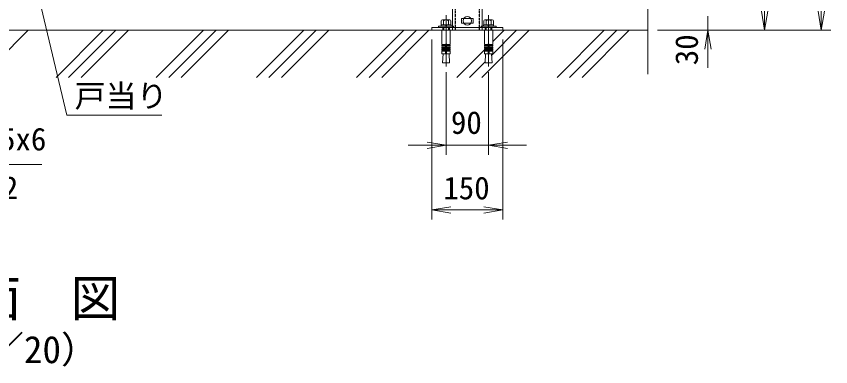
# Model space of a CAD drawing. Units: millimetres, scale not verified. Extents: x -4200 to 4200, y -2970 to 2970.
# Drawn here: x 102 to 1826, y -469 to 274 of the extents above; entities that cross this region are included whole.
import ezdxf
from ezdxf.enums import TextEntityAlignment as Align

# ---------------------------------------------------------------- set-up
doc = ezdxf.new("R2010")
doc.units = ezdxf.units.MM
doc.header["$LTSCALE"] = 20
for name, pattern in [('DASHED', [7.5, 6, -1.5]), ('USER1', [50.8, 31.75, -6.35, 6.35, -6.35]), ('USER3', [0.375, 0.25, -0.125])]:
    doc.linetypes.add(name, pattern=pattern)
for name, color, linetype, lineweight in [('0-0_D-STR-TXT', 7, 'Continuous', 9), ('0-1_D-STR3', 3, 'Continuous', 13), ('0-2_D-BMK', 2, 'USER1', 13), ('0-3_D-STR1', 1, 'Continuous', 18), ('0-4_D-STR-DIM', 7, 'Continuous', 9), ('0-5_0', 7, 'Continuous', 9), ('0-7_D-STR2', 7, 'Continuous', 9), ('0-A_D-DCR-HCH', 7, 'Continuous', 9), ('0-B_D-BGD', 7, 'Continuous', 9)]:
    doc.layers.add(name, color=color, linetype=linetype, lineweight=lineweight)
doc.styles.add('ＭＳ ゴシック', font='')
doc.styles.get('ＭＳ ゴシック').set_extended_font_data('MS Gothic')

# ---------------------------------------------------------------- blocks, each defined once
blk = doc.blocks.new('_Open')
at = {"layer": '0-5_0'}
blk.add_line((-20, 3.33), (0, 0), dxfattribs=at)
blk.add_lwpolyline([(-20, -3.33), (0, 0), (-20, 0)], dxfattribs=at)
blk = doc.blocks.new('ベースプレート部品\u3000正面図')
at = {"layer": '0-1_D-STR3', "linetype": 'DASHED'}
for p, q in [((16787, 48401.4), (16787, 46521.4)), ((17807, 48401.4), (17807, 46521.4)), ((16257, 46641.4), (16257, 46521.4)), ((16537, 46641.4), (16537, 46521.4)), ((16667, 46641.4), (16667, 46521.4)), ((17927, 46641.4), (17927, 46521.4)), ((18057, 46641.4), (18057, 46521.4)), ((18337, 46641.4), (18337, 46521.4))]:
    blk.add_line(p, q, dxfattribs=at)
at = {"layer": '0-1_D-STR3'}
for p, q in [((17927, 48401.4), (17927, 46641.4)), ((17546.8, 48256.4), (17046.7, 48256.4)), ((17046.7, 48256.4), (17046.7, 48066.4)), ((17546.7, 48066.4), (17046.8, 48066.4)), ((17546.7, 48256.4), (17546.7, 48066.4)), ((17546.8, 47016.4), (17046.7, 47016.4)), ((17046.7, 47016.4), (17046.7, 46826.4)), ((17546.7, 47016.4), (17546.7, 46826.4)), ((15797, 46641.4), (15797, 46521.4)), ((15797, 46641.4), (18797, 46641.4)), ((17546.7, 46826.4), (17046.8, 46826.4)), ((18797, 46641.4), (18797, 46521.4)), ((15797, 46521.4), (18797, 46521.4))]:
    blk.add_line(p, q, dxfattribs=at)
blk.add_lwpolyline([(17927, 48401.4), (16667, 48401.4), (16667, 46641.4)], dxfattribs=at)
blk = doc.blocks.new('MLeader3')
at = {"layer": '0-0_D-STR-TXT'}
blk.add_line((-850.57, 207.81), (-868.39, 244.24), dxfattribs=at)
for points in [[(-839.72, 215.56), (-868.39, 244.24), (-845.14, 211.69)], [(-845.14, 211.69), (-665.1, -40.37), (109.74, -40.37), (155.85, -40.37)]]:
    blk.add_lwpolyline(points, dxfattribs=at)

msp = doc.modelspace()

# ---------------------------------------------------------------- linework, layer by layer
at = {"layer": '0-0_D-STR-TXT'}
msp.add_lwpolyline([(409.68, 64.41), (208.62, 64.41), (51.41, 724.33)], dxfattribs=at)
at = {"layer": '0-1_D-STR3', "lineweight": 18}
for p, q in [((1001.21, 263.84), (1001.21, 255.54)), ((1019.4, 266.34), (1003.81, 266.34)), ((1005.61, 266.34), (1017.61, 266.34)), ((1006.41, 255.54), (1006.41, 263.84)), ((1016.8, 255.54), (1016.8, 263.84)), ((1022, 255.54), (1022, 263.84)), ((1091.22, 255.54), (1091.22, 263.84)), ((1093.81, 266.34), (1109.4, 266.34)), ((1107.61, 266.34), (1095.61, 266.34)), ((1096.41, 255.54), (1096.41, 263.84)), ((1106.8, 255.54), (1106.8, 263.84)), ((1112, 263.84), (1112, 255.54)), ((995.61, 252.54), (995.61, 250.24)), ((1027.61, 252.54), (995.61, 252.54)), ((995.61, 250.24), (1027.61, 250.24)), ((1022.36, 255.54), (1000.86, 255.54)), ((1000.86, 255.54), (1000.86, 252.54)), ((1000.86, 252.54), (1022.36, 252.54)), ((1001.21, 255.54), (1022, 255.54)), ((1002.96, 244.24), (1002.96, 214.2)), ((1005.61, 250.24), (1005.61, 244.24)), ((1006.69, 244.24), (1006.69, 250.24)), ((1010.11, 255.54), (1010.91, 252.54)), ((1013.11, 252.54), (1012.3, 255.54)), ((1016.53, 244.24), (1016.53, 250.24)), ((1017.61, 244.24), (1017.61, 250.24)), ((1020.26, 244.24), (1020.26, 214.2)), ((1022.36, 252.54), (1022.36, 255.54)), ((1027.61, 250.24), (1027.61, 252.54)), ((1085.61, 250.24), (1085.61, 252.54)), ((1085.61, 252.54), (1117.61, 252.54)), ((1117.61, 250.24), (1085.61, 250.24)), ((1090.86, 255.54), (1112.36, 255.54)), ((1090.86, 252.54), (1090.86, 255.54)), ((1112.36, 252.54), (1090.86, 252.54)), ((1112, 255.54), (1091.22, 255.54)), ((1092.96, 244.24), (1092.96, 214.2)), ((1095.61, 244.24), (1095.61, 250.24)), ((1096.69, 244.24), (1096.69, 250.24)), ((1100.11, 252.54), (1100.91, 255.54)), ((1103.11, 255.54), (1102.3, 252.54)), ((1106.53, 244.24), (1106.53, 250.24)), ((1107.61, 250.24), (1107.61, 244.24)), ((1110.26, 244.24), (1110.26, 214.2)), ((1112.36, 255.54), (1112.36, 252.54)), ((1117.61, 252.54), (1117.61, 250.24)), ((1010.61, 214.2), (1002.96, 214.2)), ((1002.96, 211.7), (1003.39, 214.16)), ((1002.96, 211.7), (1010.61, 211.7)), ((1002.96, 211.7), (1002.96, 210.2)), ((1002.96, 210.2), (1010.61, 210.2)), ((1002.96, 207.7), (1003.39, 210.16)), ((1002.96, 207.7), (1010.61, 207.7)), ((1002.96, 207.7), (1002.96, 206.2)), ((1010.61, 214.2), (1010.61, 194.24)), ((1012.61, 214.2), (1020.26, 214.2)), ((1012.61, 214.2), (1012.61, 194.24)), ((1020.26, 211.7), (1012.61, 211.7)), ((1020.26, 210.2), (1012.61, 210.2)), ((1020.26, 207.7), (1012.61, 207.7)), ((1020.26, 211.7), (1019.82, 214.16)), ((1020.26, 207.7), (1019.82, 210.16)), ((1020.26, 211.7), (1020.26, 210.2)), ((1020.26, 207.7), (1020.26, 206.2)), ((1100.61, 214.2), (1092.96, 214.2)), ((1092.96, 211.7), (1093.39, 214.16)), ((1092.96, 211.7), (1100.61, 211.7)), ((1092.96, 211.7), (1092.96, 210.2)), ((1092.96, 210.2), (1100.61, 210.2)), ((1092.96, 207.7), (1093.39, 210.16)), ((1092.96, 207.7), (1100.61, 207.7)), ((1092.96, 207.7), (1092.96, 206.2)), ((1100.61, 214.2), (1100.61, 194.24)), ((1102.61, 214.2), (1102.61, 194.24)), ((1102.61, 214.2), (1110.26, 214.2)), ((1110.26, 211.7), (1102.61, 211.7)), ((1110.26, 210.2), (1102.61, 210.2)), ((1110.26, 207.7), (1102.61, 207.7)), ((1110.26, 211.7), (1109.82, 214.16)), ((1110.26, 207.7), (1109.82, 210.16)), ((1110.26, 211.7), (1110.26, 210.2)), ((1110.26, 207.7), (1110.26, 206.2)), ((1002.96, 206.2), (1010.61, 206.2)), ((1002.96, 203.7), (1003.39, 206.16)), ((1002.96, 203.7), (1010.61, 203.7)), ((1002.96, 203.7), (1002.96, 202.2)), ((1002.96, 199.74), (1003.39, 202.2)), ((1002.96, 202.2), (1010.61, 202.2)), ((1002.96, 199.74), (1010.61, 199.74)), ((1002.96, 199.74), (1002.96, 194.24)), ((1002.96, 194.24), (1020.26, 194.24)), ((1005.11, 194.24), (1004.03, 175.14)), ((1020.26, 206.2), (1012.61, 206.2)), ((1020.26, 203.7), (1012.61, 203.7)), ((1020.26, 202.2), (1012.61, 202.2)), ((1020.26, 199.74), (1012.61, 199.74)), ((1018.1, 194.24), (1019.18, 175.14)), ((1020.26, 203.7), (1019.82, 206.16)), ((1020.26, 199.74), (1019.82, 202.2)), ((1020.26, 203.7), (1020.26, 202.2)), ((1020.26, 199.74), (1020.26, 194.24)), ((1092.96, 206.2), (1100.61, 206.2)), ((1092.96, 203.7), (1093.39, 206.16)), ((1092.96, 203.7), (1100.61, 203.7)), ((1092.96, 203.7), (1092.96, 202.2)), ((1092.96, 202.2), (1100.61, 202.2)), ((1092.96, 199.74), (1093.39, 202.2)), ((1092.96, 199.74), (1100.61, 199.74)), ((1092.96, 199.74), (1092.96, 194.24)), ((1110.26, 194.24), (1092.96, 194.24)), ((1095.11, 194.24), (1094.03, 175.14)), ((1110.26, 206.2), (1102.61, 206.2)), ((1110.26, 203.7), (1102.61, 203.7)), ((1110.26, 202.2), (1102.61, 202.2)), ((1110.26, 199.74), (1102.61, 199.74)), ((1108.1, 194.24), (1109.19, 175.14)), ((1110.26, 203.7), (1109.82, 206.16)), ((1110.26, 199.74), (1109.82, 202.2)), ((1110.26, 203.7), (1110.26, 202.2)), ((1110.26, 199.74), (1110.26, 194.24)), ((1019.18, 175.14), (1004.03, 175.14)), ((1094.03, 175.14), (1109.19, 175.14))]:
    msp.add_line(p, q, dxfattribs=at)
at = {"layer": '0-1_D-STR3'}
for p, q in [((1002.96, 244.24), (1020.26, 244.24)), ((1110.26, 244.24), (1092.96, 244.24))]:
    msp.add_line(p, q, dxfattribs=at)
msp.add_circle((1056.61, 264.24), 9, dxfattribs=at)
at = {"layer": '0-1_D-STR3', "lineweight": 18}
for centre, radius, start, end in [((1003.81, 263.74), 2.6, 2.20423, 177.79577), ((1011.61, 259.69), 6.65, 38.61324, 141.38676), ((1019.4, 263.74), 2.6, 2.20423, 177.79577), ((1093.81, 263.74), 2.6, 2.20423, 177.79577), ((1101.61, 259.69), 6.65, 38.61324, 141.38676), ((1109.4, 263.74), 2.6, 2.20423, 177.79577), ((1011.61, 214.2), 1, 0, 180), ((1101.61, 214.2), 1, 0, 180)]:
    msp.add_arc(centre, radius, start, end, dxfattribs=at)
at = {"layer": '0-2_D-BMK'}
for p, q in [((1011.61, 276.14), (1011.61, 167.14)), ((1101.61, 276.14), (1101.61, 167.14))]:
    msp.add_line(p, q, dxfattribs=at)
at = {"layer": '0-3_D-STR1', "linetype": 'USER3'}
for p, q in [((1031.61, 338.24), (1031.61, 244.24)), ((1081.61, 338.24), (1081.61, 244.24))]:
    msp.add_line(p, q, dxfattribs=at)
at = {"layer": '0-3_D-STR1'}
msp.add_line((1081.6, 244.24), (1031.6, 244.24), dxfattribs=at)
at = {"layer": '0-4_D-STR-DIM'}
for p, q in [((1565.99, 274.24), (1565.99, 244.24)), ((1458.98, 244.24), (1825.99, 244.24)), ((1458.98, 244.24), (1705.99, 244.24)), ((1458.98, 244.24), (1585.99, 244.24)), ((981.61, 224.24), (981.61, -156.78)), ((1131.61, 224.24), (1131.61, -156.78)), ((1565.99, 204.24), (1565.99, 164.24)), ((1011.6, 155.14), (1011.6, -19.59)), ((1101.6, 155.14), (1101.6, -19.59)), ((971.6, 0.41), (931.6, 0.41)), ((1011.6, 0.41), (1101.6, 0.41)), ((1141.6, 0.41), (1181.6, 0.41)), ((1021.61, -136.78), (1091.61, -136.78))]:
    msp.add_line(p, q, dxfattribs=at)
at = {"layer": '0-7_D-STR2'}
msp.add_line((1438.98, 151.24), (1438.98, 649.09), dxfattribs=at)
at = {"layer": '0-A_D-DCR-HCH'}
for p, q in [((41.61, 159.08), (126.76, 244.24)), ((185.86, 144.24), (285.86, 244.24)), ((212.38, 144.24), (312.37, 244.24)), ((238.89, 144.24), (338.89, 244.24)), ((397.99, 144.24), (497.99, 244.24)), ((424.51, 144.24), (524.51, 244.24)), ((451.02, 144.24), (551.02, 244.24)), ((610.12, 144.24), (710.12, 244.24)), ((636.64, 144.24), (736.64, 244.24)), ((663.16, 144.24), (763.16, 244.24)), ((822.25, 144.24), (922.25, 244.24)), ((848.77, 144.24), (948.77, 244.24)), ((875.29, 144.24), (975.29, 244.24)), ((1087.42, 144.24), (1187.42, 244.24)), ((1108.25, 191.59), (1160.9, 244.24)), ((1110.26, 220.11), (1134.39, 244.24)), ((1246.52, 144.24), (1346.52, 244.24)), ((1273.04, 144.24), (1373.04, 244.24)), ((1299.55, 144.24), (1399.55, 244.24)), ((1034.39, 144.24), (1092.96, 202.81)), ((1060.9, 144.24), (1094.16, 177.5))]:
    msp.add_line(p, q, dxfattribs=at)
at = {"layer": '0-B_D-BGD'}
msp.add_line((1438.98, 244.24), (37.61, 244.24), dxfattribs=at)

# ---------------------------------------------------------------- block references
at = {"layer": '0-0_D-STR-TXT'}
msp.add_blockref('MLeader3', (0, 0), dxfattribs=at)
at = {"layer": '0-4_D-STR-DIM'}
for name, p, xscale, yscale in [('ベースプレート部品\u3000正面図', (191.76, -2081.84), 0.05, 0.05), ('_Open', (1011.6, 0.41), 2, 2), ('_Open', (1131.61, -136.78), 2, 2)]:
    msp.add_blockref(name, p, dxfattribs=dict(at, xscale=xscale, yscale=yscale))
at = {"layer": '0-4_D-STR-DIM', "xscale": 2, "yscale": 2}
for p, rotation in [((1685.99, 244.24), 270), ((1805.99, 244.24), 270), ((1565.99, 244.24), 90), ((1101.6, 0.41), 180), ((981.61, -136.78), 180)]:
    msp.add_blockref('_Open', p, dxfattribs=dict(at, rotation=rotation))

# ---------------------------------------------------------------- texts
at = {"layer": '0-0_D-STR-TXT', "style": 'ＭＳ ゴシック'}
for s, height, p in [('戸当り', 48.09, (225.08, 66.45)), ('ベースプレート 2-150x65x6', 48.09, (-653.76, -24.98)), ('他穿孔めねじアンカーM12', 48.09, (-648.43, -127.99)), ('正\u3000面\u3000図', 76.98, (-203.29, -385.5)), ('（S=1／20）', 57.77, (-157.81, -478.7))]:
    msp.add_text(s, height=height, dxfattribs=at).set_placement(p, align=Align.BOTTOM_LEFT)
at = {"layer": '0-4_D-STR-DIM', "style": 'ＭＳ ゴシック'}
msp.add_text('30', height=48.09, rotation=90, dxfattribs=at).set_placement((1559.24, 169.98), align=Align.BOTTOM_LEFT)
for s, p in [('90', (1021.86, 10.07)), ('150', (1005.68, -128.63))]:
    msp.add_text(s, height=48.09, dxfattribs=at).set_placement(p, align=Align.BOTTOM_LEFT)

doc.saveas('drawing.dxf')
